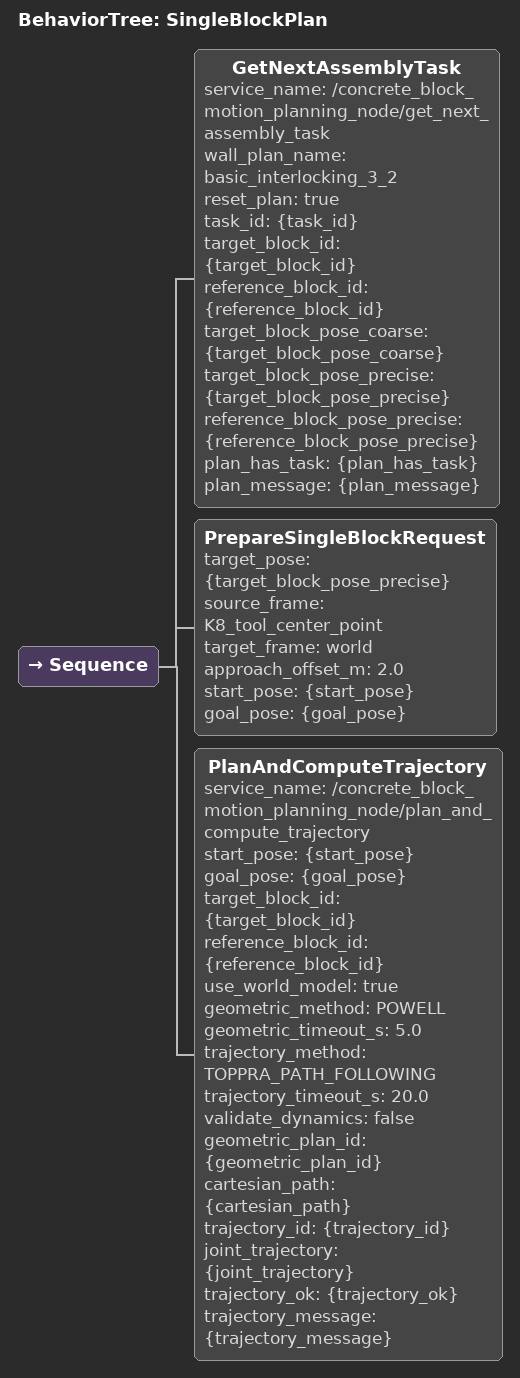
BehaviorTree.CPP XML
<root main_tree_to_execute="SingleBlockPlan">
  <BehaviorTree ID="SingleBlockPlan">
    <Sequence>
      <GetNextAssemblyTask
        service_name="/concrete_block_motion_planning_node/get_next_assembly_task"
        wall_plan_name="basic_interlocking_3_2"
        reset_plan="true"
        task_id="{task_id}"
        target_block_id="{target_block_id}"
        reference_block_id="{reference_block_id}"
        target_block_pose_coarse="{target_block_pose_coarse}"
        target_block_pose_precise="{target_block_pose_precise}"
        reference_block_pose_precise="{reference_block_pose_precise}"
        plan_has_task="{plan_has_task}"
        plan_message="{plan_message}"/>
      <PrepareSingleBlockRequest
        target_pose="{target_block_pose_precise}"
        source_frame="K8_tool_center_point"
        target_frame="world"
        approach_offset_m="2.0"
        start_pose="{start_pose}"
        goal_pose="{goal_pose}"/>
      <PlanAndComputeTrajectory
        service_name="/concrete_block_motion_planning_node/plan_and_compute_trajectory"
        start_pose="{start_pose}"
        goal_pose="{goal_pose}"
        target_block_id="{target_block_id}"
        reference_block_id="{reference_block_id}"
        use_world_model="true"
        geometric_method="POWELL"
        geometric_timeout_s="5.0"
        trajectory_method="TOPPRA_PATH_FOLLOWING"
        trajectory_timeout_s="20.0"
        validate_dynamics="false"
        geometric_plan_id="{geometric_plan_id}"
        cartesian_path="{cartesian_path}"
        trajectory_id="{trajectory_id}"
        joint_trajectory="{joint_trajectory}"
        trajectory_ok="{trajectory_ok}"
        trajectory_message="{trajectory_message}"/>
    </Sequence>
  </BehaviorTree>
</root>
